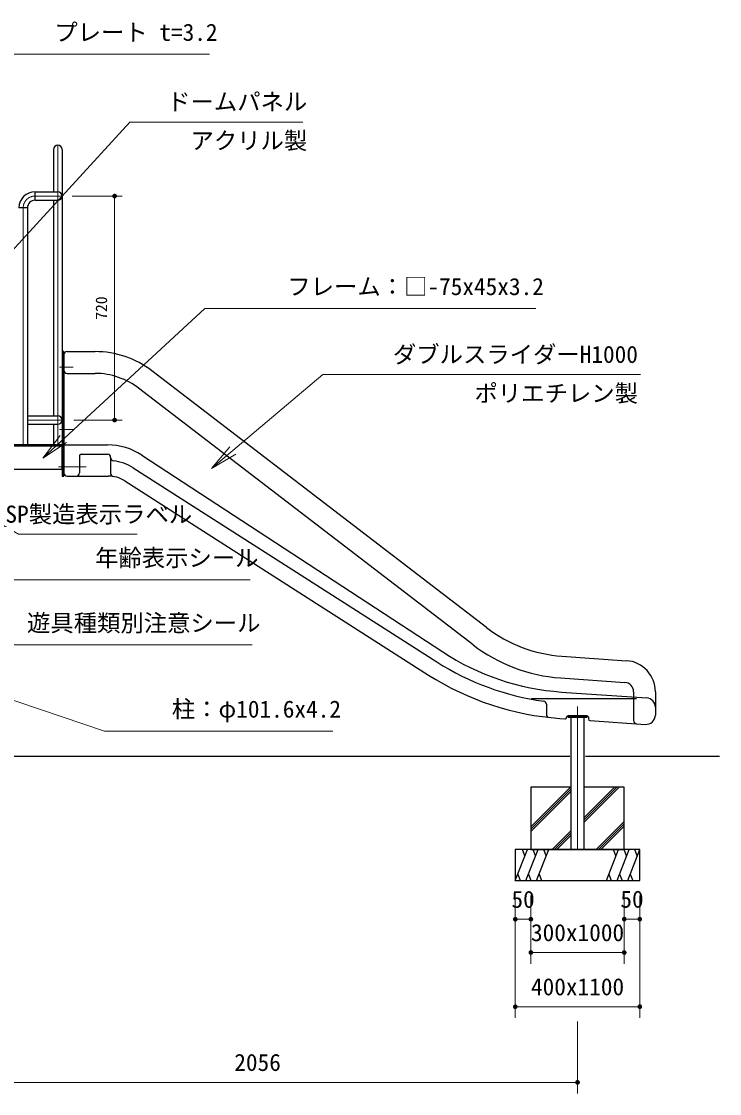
# Model space of a CAD drawing. Units: millimetres at full size, sheet at 1:30. Extents: x 450 to 12150, y 450 to 8460.
# Drawn here: x 5982 to 8224, y 2306 to 5751 of the extents above; entities that cross this region are included whole.
import ezdxf
from ezdxf.enums import TextEntityAlignment as Align

# ---------------------------------------------------------------- set-up
doc = ezdxf.new("R2010")
doc.units = ezdxf.units.MM
doc.header["$LTSCALE"] = 30
doc.linetypes.add('USER1', pattern=[0.3, 0.2, -0.025, 0.05, -0.025])
for name, color, linetype, lineweight in [('D-BMK\u3000構造物基準線(中心線等)', 2, 'USER1', 13), ('D-STR-DIM\u3000寸法線、寸法値', 7, 'Continuous', 13), ('D-STR-HTXT\u3000旗上げ', 7, 'Continuous', 13), ('D-STR\u3000構造物外形線', 1, 'Continuous', 25)]:
    doc.layers.add(name, color=color, linetype=linetype, lineweight=lineweight)
doc.styles.add('ＭＳ ゴシック', font='')
doc.styles.get('ＭＳ ゴシック').set_extended_font_data('MS Gothic')

# ---------------------------------------------------------------- blocks, each defined once
blk = doc.blocks.new('filled_dot')
at = {"color": 0, "linetype": 'Continuous', "lineweight": -2, "const_width": 1.25}
blk.add_lwpolyline([(-0.625, 0, 1), (0.625, 0, 1)], format="xyb", close=True, dxfattribs=at)
blk = doc.blocks.new('open_arrow')
at = {"color": 0, "linetype": 'Continuous', "lineweight": -2}
blk.add_lwpolyline([(7.5, 1.25), (0, 0), (7.5, -1.25)], dxfattribs=at)

msp = doc.modelspace()

# ---------------------------------------------------------------- linework, layer by layer
at = {"layer": 'D-BMK\u3000構造物基準線(中心線等)'}
for p, q in [((6098.61, 4390.17), (6098.61, 5353.77)), ((6112.21, 5190.17), (6025.33, 5190.17)), ((5987.23, 5152.07), (5987.23, 4390.17)), ((6104.23, 4640.17), (6147.88, 4640.17)), ((6112.21, 4470.17), (6000.83, 4470.17)), ((6104.23, 4440.17), (6147.88, 4440.17)), ((6100.63, 4320.17), (6190.16, 4320.17)), ((7768.21, 3549.17), (7768.21, 3090.17))]:
    msp.add_line(p, q, dxfattribs=at)
msp.add_arc((6025.33, 5152.07), 38.1, 90, 180, dxfattribs=at)
at = {"layer": 'D-STR-DIM\u3000寸法線、寸法値'}
for p, q in [((6144.21, 5190.17), (6305.09, 5190.17)), ((6281.09, 5190.17), (6281.09, 4470.17)), ((6150.21, 4470.17), (6305.09, 4470.17)), ((7568.21, 2942.17), (7568.21, 2829.87)), ((7568.21, 2942.17), (7568.21, 2548.79)), ((7618.21, 2942.17), (7618.21, 2829.87)), ((7618.21, 2942.17), (7618.21, 2722.83)), ((7918.21, 2942.17), (7918.21, 2722.83)), ((7918.21, 2942.17), (7918.21, 2830.34)), ((7968.21, 2942.17), (7968.21, 2830.34)), ((7968.21, 2942.17), (7968.21, 2548.79)), ((7568.21, 2865.87), (7618.21, 2865.87)), ((7918.21, 2866.34), (7968.21, 2866.34)), ((7618.21, 2758.83), (7918.21, 2758.83)), ((7568.21, 2584.79), (7968.21, 2584.79)), ((7768.21, 2536.79), (7768.21, 2305.67)), ((5712.21, 2341.67), (7768.21, 2341.67))]:
    msp.add_line(p, q, dxfattribs=at)
at = {"layer": 'D-STR-HTXT\u3000旗上げ'}
for points in [[(5453.03, 5133.46), (5912.64, 5645.87), (5924.64, 5645.87), (6585.39, 5645.87), (6255.02, 5645.87)], [(5741.05, 4785.34), (6329.46, 5427.78), (6341.46, 5427.78), (6886.04, 5427.78), (6613.75, 5427.78)], [(6049.88, 4348.14), (6570.98, 4828.69), (6582.98, 4828.69), (7633.73, 4828.69), (7108.35, 4828.69)], [(6591.73, 4314.16), (6949.85, 4616.43), (6961.85, 4616.43), (7970, 4616.43), (7465.92, 4616.43)], [(5717.36, 4249.93), (5972.58, 4103.58), (5984.58, 4103.58), (6353.58, 4103.58), (6169.08, 4103.58)], [(5694.12, 4096.12), (5936.46, 3956.84), (5948.46, 3956.84), (6716.98, 3956.84), (6332.72, 3956.84)], [(5712.21, 3894.64), (5940.39, 3747.43), (5952.39, 3747.43), (6723.17, 3747.43), (6337.78, 3747.43)], [(5763.01, 3634.62), (6248.59, 3470.75), (6260.59, 3470.75), (6981.86, 3470.75), (6621.22, 3470.75)]]:
    msp.add_lwpolyline(points, dxfattribs=at)
at = {"layer": 'D-STR\u3000構造物外形線'}
for p, q in [((6085.01, 5340.17), (6085.01, 5203.77)), ((6112.21, 5340.17), (6112.21, 4390.17)), ((6025.33, 5203.77), (6098.61, 5203.77)), ((6025.33, 5176.57), (6098.61, 5176.57)), ((6085.01, 5176.57), (6085.01, 4483.77)), ((6000.83, 5152.07), (6000.83, 4390.17)), ((6128.21, 4690.17), (6218.21, 4690.17)), ((6118.21, 4680.17), (6118.21, 4300.17)), ((6128.21, 4620.17), (6218.21, 4620.17)), ((7475.63, 3803.31), (6400.86, 4628.16)), ((7433.01, 3747.78), (6358.24, 4572.63)), ((6000.83, 4483.77), (6098.61, 4483.77)), ((6000.83, 4456.57), (6098.61, 4456.57)), ((6085.01, 4456.57), (6085.01, 4390.17)), ((6112.21, 4386.97), (5190.01, 4386.97)), ((6112.21, 4311.97), (6112.21, 4386.97)), ((6118.21, 4390.17), (6258.59, 4390.17)), ((6168.21, 4355.17), (6168.21, 4300.17)), ((6173.21, 4360.17), (6258.21, 4360.17)), ((6268.21, 4350.17), (6268.21, 4298.78)), ((6368.1, 4357.52), (7334.91, 3724.83)), ((5190.01, 4311.97), (6112.21, 4311.97)), ((6340.54, 4316.56), (7316.28, 3692.97)), ((6128.21, 4290.17), (6260.8, 4290.17)), ((6313.61, 4274.43), (7289.36, 3650.84)), ((7718.21, 3711.39), (7925.19, 3696.92)), ((7713.33, 3641.56), (7920.3, 3627.09)), ((7717.16, 3596.19), (7990.3, 3577.09)), ((7948.21, 3597.16), (7948.21, 3504.15)), ((8018.21, 3597.16), (8018.21, 3522.1)), ((7620.74, 3575.17), (7957.85, 3575.17)), ((7668.21, 3557.03), (7668.21, 3524.45)), ((7733.21, 3515.22), (7733.21, 3515.17)), ((7738.21, 3520.17), (7798.21, 3520.17)), ((7746.86, 3515.67), (7746.86, 3090.17)), ((7789.56, 3090.17), (7789.56, 3515.67)), ((7803.21, 3515.17), (7803.21, 3509.62)), ((7711.24, 3511.39), (7727.86, 3510.23)), ((7807.86, 3504.64), (7986.12, 3492.17)), ((5763.01, 3390.17), (7743.21, 3390.17)), ((7793.21, 3390.17), (8224.38, 3390.17)), ((7618.21, 3162.77), (7745.62, 3290.17)), ((7618.21, 3289.69), (7618.69, 3290.17)), ((7618.21, 3155.52), (7746.86, 3284.17)), ((7618.21, 3148.27), (7746.86, 3276.92)), ((7789.56, 3192.69), (7887.04, 3290.17)), ((7789.56, 3185.44), (7894.29, 3290.17)), ((7789.56, 3178.19), (7901.54, 3290.17)), ((7828.46, 3090.17), (7918.21, 3179.92)), ((7835.71, 3090.17), (7918.21, 3172.67)), ((7687.04, 3090.17), (7746.86, 3149.99)), ((7694.29, 3090.17), (7746.86, 3142.74)), ((7842.96, 3090.17), (7918.21, 3165.42)), ((7701.54, 3090.17), (7746.86, 3135.49)), ((7568.21, 2990.17), (7607.11, 3090.17)), ((7599.1, 3069.57), (7591.08, 3090.17)), ((7602.52, 2990.17), (7641.42, 3090.17)), ((7633.4, 3069.57), (7625.39, 3090.17)), ((7636.83, 2990.17), (7675.73, 3090.17)), ((7667.71, 3069.57), (7659.7, 3090.17)), ((7860.7, 2990.17), (7899.6, 3090.17)), ((7891.58, 3069.57), (7883.57, 3090.17)), ((7895, 2990.17), (7933.9, 3090.17)), ((7925.89, 3069.57), (7917.88, 3090.17)), ((7929.31, 2990.17), (7968.21, 3090.17)), ((7960.2, 3069.57), (7952.18, 3090.17)), ((7576.23, 3010.77), (7584.24, 2990.17)), ((7610.53, 3010.77), (7618.55, 2990.17)), ((7644.84, 3010.77), (7652.85, 2990.17)), ((7868.71, 3010.77), (7876.73, 2990.17)), ((7903.02, 3010.77), (7911.03, 2990.17)), ((7937.33, 3010.77), (7945.34, 2990.17))]:
    msp.add_line(p, q, dxfattribs=at)
at = {"layer": 'D-STR\u3000構造物外形線', "color": 7}
for p, q in [((6025.33, 5176.57), (6025.33, 5203.77)), ((6000.83, 5152.07), (5973.63, 5152.07))]:
    msp.add_line(p, q, dxfattribs=at)
at = {"layer": 'D-STR\u3000構造物外形線'}
for points in [[(6112.21, 4290.17), (6118.21, 4290.17), (6118.21, 4690.17), (6112.21, 4690.17)], [(5190.01, 4386.97), (6112.21, 4386.97), (6112.21, 4390.17), (5190.01, 4390.17)], [(7738.21, 3515.67), (7798.21, 3515.67), (7798.21, 3520.17), (7738.21, 3520.17)], [(7568.21, 2990.17), (7968.21, 2990.17), (7968.21, 3090.17), (7568.21, 3090.17)]]:
    msp.add_lwpolyline(points, close=True, dxfattribs=at)
msp.add_lwpolyline([(7746.86, 3290.17), (7618.21, 3290.17), (7618.21, 3090.17), (7918.21, 3090.17), (7918.21, 3290.17), (7789.56, 3290.17)], dxfattribs=at)
for centre, radius, start, end in [((6098.61, 5340.17), 13.6, 0, 180), ((6098.61, 5190.17), 13.6, 270, 90), ((6128.21, 4680.17), 10, 90, 180), ((6218.21, 4390.17), 300, 52.49493, 90), ((6128.21, 4630.17), 10, 180, 270), ((6218.21, 4390.17), 230, 51.75932, 90), ((6098.61, 4470.17), 13.6, 270, 90), ((6258.59, 4190.17), 200, 56.7988, 90), ((6173.21, 4355.17), 5, 90, 180), ((6258.21, 4350.17), 10, 0, 90), ((6278.21, 4349.1), 10, 180, 263.37817), ((6259.76, 4190.17), 150, 57.41774, 83.37817), ((6128.21, 4300.17), 10, 180, 270), ((6158.21, 4300.17), 10, 270, 0), ((6260.8, 4190.17), 100, 57.96855, 90), ((6278.21, 4298.78), 10, 180, 260.89415), ((7749.6, 4160.3), 450, 232.49493, 266), ((7772.97, 4394.24), 800, 236.7988, 266), ((7749.6, 4160.3), 520, 232.49493, 266), ((7774.02, 4409.2), 850, 237.41774, 262.2612), ((7918.21, 3597.16), 100, 0, 86), ((7774.02, 4409.2), 900, 237.41774, 266), ((7918.21, 3597.16), 30, 0, 86), ((7658.21, 3557.03), 10, 0, 82.2612), ((7988.21, 3547.16), 30, 0, 86), ((7678.21, 3524.45), 10, 180, 263.54387), ((7728.21, 3515.22), 5, 266, 0), ((7738.21, 3515.17), 5, 90, 180), ((7798.21, 3515.17), 5, 0, 90), ((7988.21, 3522.1), 30, 266, 0), ((7808.21, 3509.62), 5, 180, 266), ((7958.21, 3504.15), 10, 180, 266)]:
    msp.add_arc(centre, radius, start, end, dxfattribs=at)
at = {"layer": 'D-STR\u3000構造物外形線', "color": 7}
for radius in [51.7, 24.5]:
    msp.add_arc((6025.33, 5152.07), radius, 90, 180, dxfattribs=at)

# ---------------------------------------------------------------- block references
at = {"layer": 'D-STR-DIM\u3000寸法線、寸法値', "xscale": 6, "yscale": 6}
for p, rotation in [((6281.09, 5190.17), 270), ((6281.09, 4470.17), 90), ((7618.21, 2865.87), 180), ((7968.21, 2866.34), 180), ((7918.21, 2758.83), 180), ((7968.21, 2584.79), 180), ((7768.21, 2341.67), 180)]:
    msp.add_blockref('filled_dot', p, dxfattribs=dict(at, rotation=rotation))
for p in [(7568.21, 2865.87), (7918.21, 2866.34), (7618.21, 2758.83), (7568.21, 2584.79)]:
    msp.add_blockref('filled_dot', p, dxfattribs=at)
at = {"layer": 'D-STR-HTXT\u3000旗上げ', "xscale": 12, "yscale": 12}
for p, rotation in [((6049.88, 4348.14), 42.7), ((6591.73, 4314.16), 40.2)]:
    msp.add_blockref('open_arrow', p, dxfattribs=dict(at, rotation=rotation))

# ---------------------------------------------------------------- texts
at = {"layer": 'D-STR-DIM\u3000寸法線、寸法値', "style": 'ＭＳ ゴシック'}
msp.add_text('720', height=36.66, rotation=90, dxfattribs=at).set_placement((6238.33, 4830.17), align=Align.MIDDLE_CENTER)
for s, p in [('50', (7593.21, 2930.01)), ('50', (7943.21, 2930.47)), ('300x1000', (7768.21, 2822.96)), ('400x1100', (7768.21, 2648.93)), ('2056', (6740.21, 2405.81))]:
    msp.add_text(s, height=54.99, dxfattribs=at).set_placement(p, align=Align.MIDDLE_CENTER)
at = {"layer": 'D-STR-HTXT\u3000旗上げ', "style": 'ＭＳ ゴシック'}
for s, p in [('プレート t=3.2', (6611.81, 5672.51)), ('ドームパネル', (6899.82, 5449.39)), ('アクリル製', (6899.82, 5324.39)), ('フレーム：□-75x45x3.2', (7659.99, 4855.33)), ('ダブルスライダーH1000', (7962.21, 4637.34)), ('ポリエチレン製', (7962.21, 4512.34)), ('SP製造表示ラベル', (6530.1, 4123.79)), ('年齢表示シール', (6743.36, 3983.47)), ('遊具種類別注意シール', (6749.59, 3774.07)), ('柱：φ101.6x4.2', (7008.28, 3497.38))]:
    msp.add_text(s, height=54.99, dxfattribs=at).set_placement(p, align=Align.BOTTOM_RIGHT)

doc.saveas('drawing.dxf')
